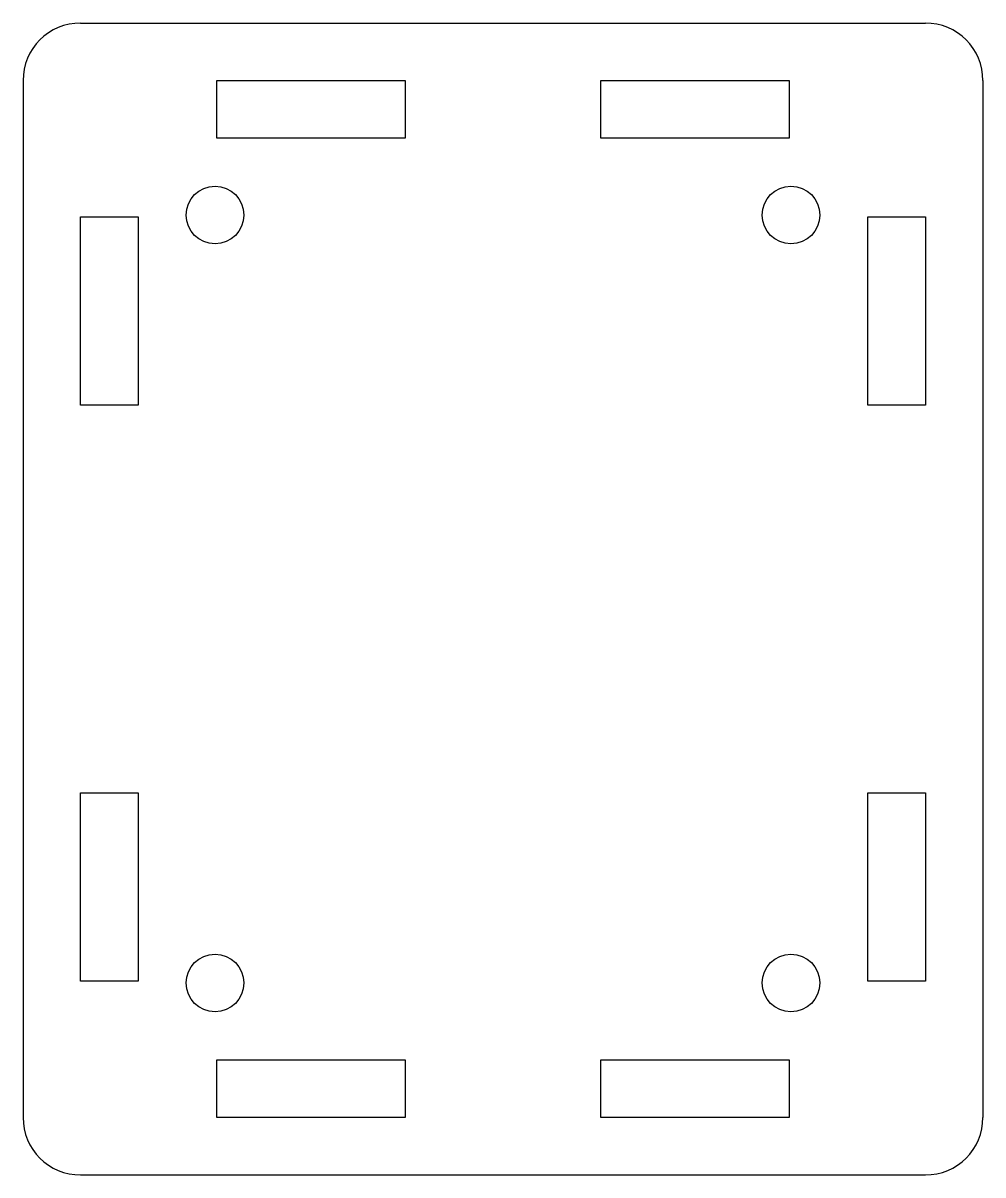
# Model space of a CAD drawing. Extents: x 0 to 50, y 0 to 60.
import ezdxf

# ---------------------------------------------------------------- set-up
doc = ezdxf.new("R2010")
doc.units = 0
doc.layers.get('0').update_dxf_attribs({"linetype": 'continuous'})

# ---------------------------------------------------------------- blocks, each defined once
blk = doc.blocks.new('FILLET')
at = {"color": 0}
for p, q in [((3, 60), (47, 60)), ((0, 57), (0, 3)), ((10.1, 57), (19.9, 57)), ((10.1, 54), (10.1, 57)), ((19.9, 57), (19.9, 54)), ((30.1, 57), (39.9, 57)), ((30.1, 54), (30.1, 57)), ((39.9, 57), (39.9, 54)), ((50, 57), (50, 3)), ((19.9, 54), (10.1, 54)), ((39.9, 54), (30.1, 54)), ((3, 49.9), (6, 49.9)), ((3, 40.1), (3, 49.9)), ((6, 49.9), (6, 40.1)), ((44, 49.9), (47, 49.9)), ((44, 40.1), (44, 49.9)), ((47, 49.9), (47, 40.1)), ((6, 40.1), (3, 40.1)), ((47, 40.1), (44, 40.1)), ((3, 19.9), (6, 19.9)), ((3, 10.1), (3, 19.9)), ((6, 19.9), (6, 10.1)), ((44, 19.9), (47, 19.9)), ((44, 10.1), (44, 19.9)), ((47, 19.9), (47, 10.1)), ((6, 10.1), (3, 10.1)), ((47, 10.1), (44, 10.1)), ((10.1, 6), (19.9, 6)), ((10.1, 3), (10.1, 6)), ((19.9, 6), (19.9, 3)), ((30.1, 6), (39.9, 6)), ((30.1, 3), (30.1, 6)), ((39.9, 6), (39.9, 3)), ((19.9, 3), (10.1, 3)), ((39.9, 3), (30.1, 3)), ((3, 0), (47, 0))]:
    blk.add_line(p, q, dxfattribs=at)
for centre in [(10, 50), (40, 50), (10, 10), (40, 10)]:
    blk.add_circle(centre, 1.5, dxfattribs=at)
for centre, start, end in [((3, 57), 90, -180), ((47, 57), 0, 90), ((3, 3), -180, -90), ((47, 3), -90, 0)]:
    blk.add_arc(centre, 3, start, end, dxfattribs=at)

msp = doc.modelspace()

# ---------------------------------------------------------------- block references
at = {"color": 0}
msp.add_blockref('FILLET', (0, 0), dxfattribs=at)

doc.saveas('drawing.dxf')
